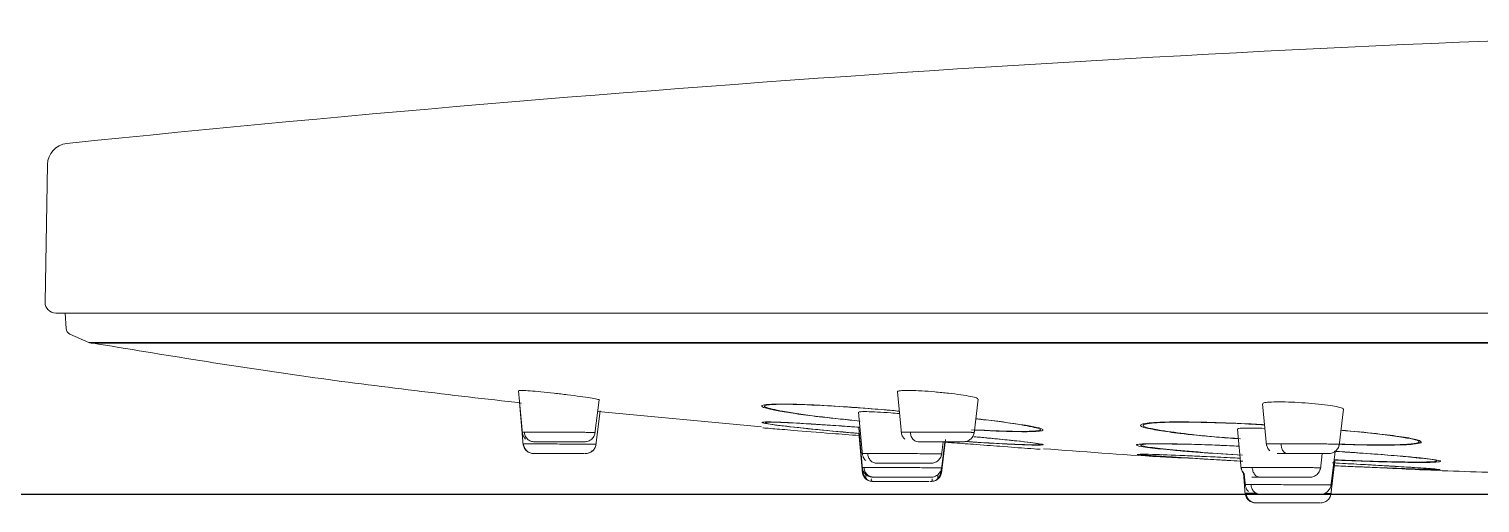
# Model space of a CAD drawing. Extents: x -6207 to -5787, y -4608 to -3937.
# Drawn here: x -5976.65 to -5963.12, y -4093.5 to -4089.08 of the extents above; entities that cross this region are included whole.
import ezdxf

# ---------------------------------------------------------------- set-up
doc = ezdxf.new("R2010")
doc.units = 0
doc.header["$LTSCALE"] = 7
doc.layers.get('0').update_dxf_attribs({"color": 2, "linetype": 'CONTINUOUS'})
doc.layers.add('D', color=2, linetype='CONTINUOUS')

msp = doc.modelspace()

# ---------------------------------------------------------------- linework, layer by layer
at = {"color": 7, "linetype": 'Continuous', "lineweight": 15}
for p, q in [((-5976.47582, -4090.34393), (-5976.49823, -4091.62784)), ((-5976.30946, -4091.7296), (-5976.30193, -4091.87308)), ((-5954.24, -4091.7296), (-5976.30946, -4091.7296)), ((-5976.26627, -4091.92481), (-5976.09053, -4092.00247)), ((-5972.08341, -4092.45298), (-5972.04805, -4092.85279)), ((-5972.07461, -4092.55767), (-5972.07455, -4092.55846)), ((-5972.07455, -4092.55846), (-5972.03918, -4092.9621)), ((-5971.3706, -4092.85279), (-5971.33236, -4092.53893)), ((-5968.54964, -4092.46247), (-5968.5138, -4092.85281)), ((-5967.83639, -4092.85281), (-5967.79822, -4092.53061)), ((-5965.14598, -4092.57496), (-5965.1093, -4092.96289)), ((-5971.36157, -4092.9621), (-5971.32205, -4092.63995)), ((-5971.34556, -4092.64732), (-5969.81847, -4092.79077)), ((-5971.32205, -4092.63995), (-5971.32205, -4092.6399)), ((-5968.91328, -4092.65344), (-5968.87727, -4093.05427)), ((-5964.43192, -4092.96289), (-5964.39273, -4092.62424)), ((-5968.91144, -4092.79964), (-5968.87755, -4093.18395)), ((-5968.91072, -4092.84566), (-5968.87774, -4093.22265)), ((-5965.37882, -4092.81016), (-5965.34429, -4093.18402)), ((-5968.14022, -4093.18395), (-5968.10917, -4092.92961)), ((-5968.14013, -4093.22265), (-5968.10149, -4092.90798)), ((-5968.14002, -4093.05427), (-5968.12501, -4092.92961)), ((-5965.33094, -4093.11011), (-5965.49665, -4093.10081)), ((-5964.60701, -4093.18402), (-5964.58999, -4093.03959)), ((-5964.50993, -4093.4249), (-5964.47134, -4093.1098)), ((-5964.50952, -4093.34555), (-5964.4704, -4093.02066)), ((-5965.34429, -4093.18402), (-5965.34428, -4093.18405)), ((-5965.32541, -4093.21738), (-5965.30718, -4093.4249)), ((-5965.31711, -4093.22865), (-5965.30661, -4093.34555)), ((-5963.60762, -4093.17718), (-5963.53674, -4093.18295)), ((-5963.55061, -4093.18185), (-5963.57493, -4093.1794)), ((-5965.20347, -4093.49959), (-5965.20329, -4093.49959))]:
    msp.add_line(p, q, dxfattribs=at)
at = {"color": 8, "linetype": 'Continuous', "lineweight": 15}
for p, q in [((-5932.38948, -4092.00247), (-5976.09053, -4092.00247)), ((-5932.41765, -4092.01098), (-5976.06236, -4092.01098)), ((-5972.038, -4092.94832), (-5972.03688, -4092.94834)), ((-5965.49665, -4093.10081), (-5965.73103, -4093.08765)), ((-5965.4864, -4093.10062), (-5965.71295, -4093.08775)), ((-5965.33217, -4093.05506), (-5965.48654, -4093.04543)), ((-5965.3321, -4093.05282), (-5965.47057, -4093.04421)), ((-5968.86826, -4093.20832), (-5968.87899, -4093.20832)), ((-5968.86414, -4093.16831), (-5968.87792, -4093.16841)), ((-5968.13879, -4093.21177), (-5968.15651, -4093.21177)), ((-5965.30125, -4093.4083), (-5965.30486, -4093.40835))]:
    msp.add_line(p, q, dxfattribs=at)
at = {"color": 7, "linetype": 'Continuous', "lineweight": 15}
for centre, radius, start, end in [((-5954.24, -4303.71282), 214.7003, 91.4475334, 95.896459), ((-5976.27585, -4090.34741), 0.2, 95.896459, 179), ((-5976.39824, -4091.6296), 0.1, 179, 270), ((-5976.24202, -4091.86994), 0.06, 183, 246.160902), ((-5976.04202, -4091.89271), 0.12, 246.160902, 260.243945), ((-5969.6137, -4092.15719), 0.48753, 266.225046, 268.960302), ((-5969.72625, -4092.16688), 0.5799, 264.455517, 267.16374), ((-5967.34928, -4092.30308), 0.47012, 264.622208, 267.306011), ((-5966.09718, -4092.38893), 0.43549, 267.919385, 270.85672), ((-5967.216, -4092.38526), 0.57679, 263.085282, 265.641446), ((-5963.6367, -4092.36316), 0.5763, 264.469912, 266.850809), ((-5965.48669, -4092.93794), 0.10749, 270.08243, 278.62666)]:
    msp.add_arc(centre, radius, start, end, dxfattribs=at)
for points, knots in [([(-5976.39824, -4091.7296), (-5976.38093, -4091.7296), (-5976.34571, -4091.7296), (-5976.05465, -4091.7296), (-5975.57204, -4091.7296), (-5974.87059, -4091.7296), (-5973.95101, -4091.7296), (-5972.81438, -4091.7296), (-5971.47062, -4091.7296), (-5969.93622, -4091.7296), (-5968.23426, -4091.7296), (-5966.3931, -4091.7296), (-5964.44487, -4091.7296), (-5962.4237, -4091.7296), (-5960.36385, -4091.7296), (-5958.29803, -4091.7296), (-5956.25607, -4091.7296), (-5954.24, -4091.7296), (-5952.22394, -4091.7296), (-5950.18197, -4091.7296), (-5948.11616, -4091.7296), (-5946.05631, -4091.7296), (-5944.03513, -4091.7296), (-5942.08691, -4091.7296), (-5940.24575, -4091.7296), (-5938.54379, -4091.7296), (-5937.00939, -4091.7296), (-5935.66563, -4091.7296), (-5934.529, -4091.7296), (-5933.60941, -4091.7296), (-5932.90797, -4091.7296), (-5932.42536, -4091.7296), (-5932.1343, -4091.7296), (-5932.09908, -4091.7296), (-5932.08176, -4091.7296)], [0, 0, 0, 0, 0.0286421, 0.05824834, 0.08873412, 0.11999375, 0.15190125, 0.18431259, 0.21706872, 0.24999999, 0.28293128, 0.31568741, 0.34809877, 0.38000622, 0.41126586, 0.4417517, 0.47135793, 0.50000003, 0.52864212, 0.55824835, 0.58873411, 0.61999375, 0.65190128, 0.68431256, 0.71706869, 0.74999998, 0.78293128, 0.81568741, 0.84809873, 0.88000626, 0.91126588, 0.94175166, 0.9713579, 1, 1, 1, 1]), ([(-5976.06182, -4092.00752), (-5975.39037, -4092.11847), (-5974.05942, -4092.3384), (-5972.71919, -4092.49192), (-5972.05509, -4092.568)], [0, 0, 0, 0, 0.504484927, 1, 1, 1, 1]), ([(-5971.3329, -4092.53886), (-5971.33271, -4092.53884), (-5971.32557, -4092.53793), (-5971.35025, -4092.53192), (-5971.40858, -4092.52097), (-5971.50555, -4092.50662), (-5971.62438, -4092.49112), (-5971.75338, -4092.476), (-5971.87716, -4092.46316), (-5971.98165, -4092.45404), (-5972.03778, -4092.45079), (-5972.07485, -4092.45005), (-5972.07969, -4092.4517), (-5972.08338, -4092.45296)], [0, 0, 0, 0, 0.00279953, 0.10914315, 0.21576155, 0.32291619, 0.43058779, 0.53854451, 0.64640239, 0.75381874, 0.8606417, 0.89385328, 1, 1, 1, 1]), ([(-5967.80024, -4092.5304), (-5967.80234, -4092.52726), (-5967.80681, -4092.52058), (-5967.86467, -4092.50658), (-5967.95589, -4092.49113), (-5968.0732, -4092.47599), (-5968.20179, -4092.46316), (-5968.32707, -4092.45405), (-5968.41011, -4092.45077), (-5968.47789, -4092.45009), (-5968.52686, -4092.45238), (-5968.55471, -4092.45712), (-5968.54782, -4092.46162), (-5968.54688, -4092.46223)], [0, 0, 0, 0, 0.09488936, 0.20175173, 0.30912899, 0.41678936, 0.52435177, 0.63147815, 0.73800688, 0.77112594, 0.87716, 0.98318229, 1, 1, 1, 1]), ([(-5964.99472, -4092.5572), (-5965.02581, -4092.55768), (-5965.088, -4092.55864), (-5965.13941, -4092.56512), (-5965.14159, -4092.57172), (-5965.14255, -4092.57465)], [0, 0, 0, 0, 0.357820975, 0.715626182, 1, 1, 1, 1]), ([(-5964.39682, -4092.62376), (-5964.39549, -4092.62289), (-5964.38909, -4092.61867), (-5964.42034, -4092.60834), (-5964.48895, -4092.59434), (-5964.59281, -4092.58056), (-5964.716, -4092.56881), (-5964.84501, -4092.56057), (-5964.93857, -4092.55741), (-5964.98394, -4092.55724), (-5964.99472, -4092.5572)], [0, 0, 0, 0, 0.03980832, 0.19161138, 0.34400762, 0.4967181, 0.64932487, 0.80142087, 0.95284705, 1, 1, 1, 1]), ([(-5968.53089, -4092.66663), (-5968.55879, -4092.66427), (-5968.63253, -4092.65805), (-5968.74188, -4092.65131), (-5968.81921, -4092.64831), (-5968.87598, -4092.64769), (-5968.91098, -4092.64877), (-5968.90856, -4092.65255), (-5968.90768, -4092.65392)], [0, 0, 0, 0, 0.13590615, 0.35920855, 0.58172312, 0.65105865, 0.87290495, 1, 1, 1, 1]), ([(-5972.04939, -4092.8375), (-5972.04729, -4092.84954), (-5972.04292, -4092.87451), (-5972.02603, -4092.89348), (-5972.01728, -4092.90331)], [0, 0, 0, 0, 0.48197112, 1, 1, 1, 1]), ([(-5972.03083, -4092.83831), (-5972.02867, -4092.85009), (-5972.0242, -4092.87449), (-5972.00195, -4092.90496), (-5971.97132, -4092.92576), (-5971.94793, -4092.92835), (-5971.93664, -4092.92961)], [0, 0, 0, 0, 0.24112992, 0.49992839, 0.75877073, 1, 1, 1, 1]), ([(-5971.36996, -4092.84175), (-5971.37195, -4092.85218), (-5971.37639, -4092.8754), (-5971.39944, -4092.90498), (-5971.43221, -4092.92596), (-5971.45724, -4092.9284), (-5971.4693, -4092.92958)], [0, 0, 0, 0, 0.21791881, 0.48477302, 0.75165932, 1, 1, 1, 1]), ([(-5969.80591, -4092.79938), (-5969.80147, -4092.79974), (-5969.79081, -4092.80062), (-5969.70234, -4092.80783), (-5969.51673, -4092.82282), (-5969.22485, -4092.84624), (-5968.99191, -4092.86456), (-5968.90512, -4092.87138)], [0, 0, 0, 0, 0.11197363, 0.26838307, 0.51243657, 0.81833557, 1, 1, 1, 1]), ([(-5969.53744, -4092.75282), (-5969.41725, -4092.7598), (-5969.23669, -4092.77029), (-5968.99564, -4092.78712), (-5968.90597, -4092.79394), (-5968.90062, -4092.79435)], [0, 0, 0, 0, 0.65181234, 0.97924553, 1, 1, 1, 1]), ([(-5969.52433, -4092.75322), (-5969.48238, -4092.75544), (-5969.34793, -4092.76256), (-5969.1271, -4092.77706), (-5968.94079, -4092.79136), (-5968.90062, -4092.79445)], [0, 0, 0, 0, 0.26234554, 0.840946527, 1, 1, 1, 1]), ([(-5968.51518, -4092.8375), (-5968.51308, -4092.84954), (-5968.50871, -4092.87451), (-5968.49182, -4092.89348), (-5968.48307, -4092.90331)], [0, 0, 0, 0, 0.48197111, 1, 1, 1, 1]), ([(-5968.43155, -4092.83831), (-5968.42983, -4092.85009), (-5968.42626, -4092.8745), (-5968.40851, -4092.90496), (-5968.38408, -4092.92576), (-5968.36543, -4092.92835), (-5968.35643, -4092.92961)], [0, 0, 0, 0, 0.24113056, 0.49994711, 0.75878018, 1, 1, 1, 1]), ([(-5967.86678, -4092.90331), (-5967.85803, -4092.89348), (-5967.84114, -4092.87451), (-5967.83677, -4092.84954), (-5967.83466, -4092.8375)], [0, 0, 0, 0, 0.51802889, 1, 1, 1, 1]), ([(-5965.12433, -4092.80382), (-5965.1632, -4092.80256), (-5965.2149, -4092.80088), (-5965.28941, -4092.80048), (-5965.34729, -4092.80206), (-5965.38199, -4092.80586), (-5965.37559, -4092.80959), (-5965.37416, -4092.81042)], [0, 0, 0, 0, 0.26737908, 0.35557659, 0.6375072, 0.91942904, 1, 1, 1, 1]), ([(-5972.04045, -4092.94751), (-5972.03835, -4092.95955), (-5972.03398, -4092.98452), (-5972.01708, -4093.00349), (-5972.00833, -4093.01331)], [0, 0, 0, 0, 0.48194825, 1, 1, 1, 1]), ([(-5972.04045, -4092.94751), (-5972.03835, -4092.95955), (-5972.03398, -4092.98452), (-5972.01708, -4093.00349), (-5972.00833, -4093.01331)], [0, 0, 0, 0, 0.48194825, 1, 1, 1, 1]), ([(-5971.36269, -4092.95178), (-5971.3617, -4092.95178), (-5971.35955, -4092.95179), (-5971.39888, -4092.95159), (-5971.45325, -4092.95129), (-5971.50998, -4092.95092), (-5971.58001, -4092.95047), (-5971.65956, -4092.95007), (-5971.74131, -4092.94962), (-5971.81753, -4092.94917), (-5971.8838, -4092.94885), (-5971.95339, -4092.94849), (-5972.01447, -4092.94831), (-5972.03057, -4092.94832), (-5972.038, -4092.94832)], [0, 0, 0, 0, 0.09879987, 0.2148456, 0.27963359, 0.34875924, 0.42221628, 0.49999912, 0.57724397, 0.6502978, 0.71916802, 0.78385873, 0.90019918, 1, 1, 1, 1]), ([(-5971.93908, -4093.03959), (-5971.95093, -4093.03834), (-5971.97549, -4093.03577), (-5972.00765, -4093.01496), (-5972.03101, -4092.9845), (-5972.03571, -4092.96008), (-5972.03797, -4092.9483)], [0, 0, 0, 0, 0.24115074, 0.49996353, 0.7587372, 1, 1, 1, 1]), ([(-5971.47058, -4092.92961), (-5971.46997, -4092.92961), (-5971.46451, -4092.92961), (-5971.48937, -4092.92961), (-5971.54503, -4092.92961), (-5971.62907, -4092.92961), (-5971.72456, -4092.92961), (-5971.81734, -4092.92961), (-5971.89577, -4092.92961), (-5971.92305, -4092.92961), (-5971.93664, -4092.92961)], [0, 0, 0, 0, 0.01775395, 0.15841593, 0.29880724, 0.43923273, 0.57963586, 0.71993811, 0.86046292, 1, 1, 1, 1]), ([(-5971.39199, -4093.01331), (-5971.38325, -4093.00349), (-5971.36636, -4092.98452), (-5971.36199, -4092.95955), (-5971.35988, -4092.94751)], [0, 0, 0, 0, 0.5180289, 1, 1, 1, 1]), ([(-5971.39199, -4093.01331), (-5971.38325, -4093.00349), (-5971.36636, -4092.98452), (-5971.36199, -4092.95955), (-5971.35988, -4092.94751)], [0, 0, 0, 0, 0.5180289, 1, 1, 1, 1]), ([(-5968.35643, -4092.92961), (-5968.33318, -4092.92961), (-5968.28649, -4092.92961), (-5968.19206, -4092.92961), (-5968.09702, -4092.92961), (-5968.01239, -4092.92961), (-5967.95622, -4092.92961), (-5967.93054, -4092.92961), (-5967.93599, -4092.92961), (-5967.93671, -4092.92961)], [0, 0, 0, 0, 0.1615817, 0.32451141, 0.48718064, 0.64994436, 0.81274696, 0.97550496, 1, 1, 1, 1]), ([(-5968.11285, -4092.93251), (-5968.0909, -4092.93418), (-5967.99559, -4092.94141), (-5967.81655, -4092.95489), (-5967.55337, -4092.97449), (-5967.3529, -4092.98928), (-5967.23876, -4092.99761), (-5967.22489, -4092.99863), (-5967.22105, -4092.99891)], [0, 0, 0, 0, 0.04734775, 0.20568558, 0.42227332, 0.72559763, 0.92406339, 1, 1, 1, 1]), ([(-5967.86678, -4092.90331), (-5967.87733, -4092.91117), (-5967.8977, -4092.92635), (-5967.92296, -4092.92853), (-5967.93513, -4092.92958)], [0, 0, 0, 0, 0.5179646, 1, 1, 1, 1]), ([(-5967.83884, -4092.88206), (-5967.78931, -4092.88662), (-5967.6663, -4092.89794), (-5967.53943, -4092.91042), (-5967.47827, -4092.91723), (-5967.46366, -4092.91885)], [0, 0, 0, 0, 0.33908015, 0.84213011, 1, 1, 1, 1]), ([(-5967.83879, -4092.8818), (-5967.79751, -4092.88556), (-5967.6463, -4092.8993), (-5967.50926, -4092.91284), (-5967.4411, -4092.9205), (-5967.43751, -4092.9209)], [0, 0, 0, 0, 0.26246294, 0.96115556, 1, 1, 1, 1]), ([(-5967.18872, -4092.99357), (-5966.82669, -4093.02107), (-5966.31786, -4093.05972), (-5965.80816, -4093.08377), (-5965.6611, -4093.0907)], [0, 0, 0, 0, 0.71149146, 1, 1, 1, 1]), ([(-5966.13721, -4092.94684), (-5966.03691, -4092.948), (-5965.87408, -4092.94988), (-5965.58766, -4092.95965), (-5965.42537, -4092.96704), (-5965.36408, -4092.96983)], [0, 0, 0, 0, 0.49960979, 0.81102181, 1, 1, 1, 1]), ([(-5965.9716, -4092.95011), (-5965.99005, -4092.94958), (-5966.02339, -4092.94862), (-5966.04034, -4092.94896), (-5966.04791, -4092.94911)], [0, 0, 0, 0, 0.55317592, 1, 1, 1, 1]), ([(-5966.0451, -4092.94966), (-5966.00826, -4092.94971), (-5965.89768, -4092.94987), (-5965.65426, -4092.95727), (-5965.44092, -4092.96683), (-5965.36403, -4092.97028)], [0, 0, 0, 0, 0.2421634, 0.72688935, 1, 1, 1, 1]), ([(-5965.11073, -4092.94751), (-5965.10863, -4092.95955), (-5965.10426, -4092.98452), (-5965.08736, -4093.00349), (-5965.07861, -4093.01331)], [0, 0, 0, 0, 0.48194826, 1, 1, 1, 1]), ([(-5964.91456, -4093.03959), (-5964.92171, -4093.03834), (-5964.93652, -4093.03577), (-5964.95592, -4093.01496), (-5964.97, -4092.9845), (-5964.97284, -4092.96009), (-5964.97421, -4092.94832)], [0, 0, 0, 0, 0.24119821, 0.50005532, 0.75885994, 1, 1, 1, 1]), ([(-5964.46233, -4093.01331), (-5964.45358, -4093.00349), (-5964.43668, -4092.98452), (-5964.43231, -4092.95955), (-5964.43021, -4092.94751)], [0, 0, 0, 0, 0.51805174, 1, 1, 1, 1]), ([(-5971.93998, -4093.03959), (-5971.95215, -4093.03854), (-5971.97741, -4093.03635), (-5971.99778, -4093.02118), (-5972.00833, -4093.01331)], [0, 0, 0, 0, 0.482035406, 1, 1, 1, 1]), ([(-5971.93998, -4093.03959), (-5971.95215, -4093.03854), (-5971.97741, -4093.03635), (-5971.99778, -4093.02118), (-5972.00833, -4093.01331)], [0, 0, 0, 0, 0.48203541, 1, 1, 1, 1]), ([(-5971.46895, -4093.03959), (-5971.4808, -4093.03959), (-5971.50462, -4093.03959), (-5971.57982, -4093.03959), (-5971.6709, -4093.03959), (-5971.76732, -4093.03959), (-5971.85269, -4093.03959), (-5971.91718, -4093.03959), (-5971.9318, -4093.03959), (-5971.93908, -4093.03959)], [0, 0, 0, 0, 0.141798642, 0.284956277, 0.428152363, 0.571329192, 0.714405638, 0.857706388, 1, 1, 1, 1]), ([(-5971.39199, -4093.01331), (-5971.40254, -4093.02118), (-5971.42291, -4093.03635), (-5971.44817, -4093.03854), (-5971.46035, -4093.03959)], [0, 0, 0, 0, 0.51796459, 1, 1, 1, 1]), ([(-5968.87269, -4093.0604), (-5968.8718, -4093.06442), (-5968.86813, -4093.08113), (-5968.85592, -4093.09374), (-5968.84665, -4093.10332)], [0, 0, 0, 0, 0.24068337, 1, 1, 1, 1]), ([(-5968.82908, -4093.0383), (-5968.8271, -4093.05008), (-5968.82301, -4093.0745), (-5968.80263, -4093.10497), (-5968.77458, -4093.12574), (-5968.75316, -4093.12834), (-5968.74283, -4093.12959)], [0, 0, 0, 0, 0.241277606, 0.500072865, 0.75878626, 1, 1, 1, 1]), ([(-5968.74283, -4093.12959), (-5968.72174, -4093.12959), (-5968.67937, -4093.12959), (-5968.58034, -4093.12959), (-5968.4727, -4093.12959), (-5968.36944, -4093.12959), (-5968.28918, -4093.12959), (-5968.24207, -4093.12959), (-5968.2423, -4093.12959), (-5968.24239, -4093.12959)], [0, 0, 0, 0, 0.14876814, 0.2988613, 0.44870657, 0.59864056, 0.74861246, 0.89853219, 1, 1, 1, 1]), ([(-5968.17021, -4093.10332), (-5968.18076, -4093.11118), (-5968.20113, -4093.12636), (-5968.22639, -4093.12854), (-5968.23856, -4093.12959)], [0, 0, 0, 0, 0.5179646, 1, 1, 1, 1]), ([(-5968.17021, -4093.10332), (-5968.16146, -4093.09349), (-5968.14457, -4093.07452), (-5968.1402, -4093.04955), (-5968.13809, -4093.03751)], [0, 0, 0, 0, 0.51802889, 1, 1, 1, 1]), ([(-5966.28611, -4093.04381), (-5966.28586, -4093.04378), (-5966.27783, -4093.04297), (-5966.15426, -4093.04685), (-5965.92517, -4093.05562), (-5965.62688, -4093.06898), (-5965.4355, -4093.07824), (-5965.35369, -4093.08219)], [0, 0, 0, 0, 0.007285139, 0.240539238, 0.584974202, 0.822592739, 1, 1, 1, 1]), ([(-5965.847, -4093.0593), (-5965.80376, -4093.0611), (-5965.66949, -4093.06668), (-5965.48131, -4093.07571), (-5965.35373, -4093.08184)], [0, 0, 0, 0, 0.322057403, 1, 1, 1, 1]), ([(-5965.71671, -4093.08849), (-5965.70533, -4093.08916), (-5965.66098, -4093.09179), (-5965.56935, -4093.09699), (-5965.45251, -4093.10355), (-5965.36784, -4093.10812), (-5965.33094, -4093.11011)], [0, 0, 0, 0, 0.09783591, 0.38140074, 0.73035836, 1, 1, 1, 1]), ([(-5965.00849, -4093.03959), (-5965.00852, -4093.03959), (-5965.01029, -4093.03959), (-5964.98099, -4093.03959), (-5964.93665, -4093.03959), (-5964.91456, -4093.03959)], [0, 0, 0, 0, 0.007089184, 0.505280893, 1, 1, 1, 1]), ([(-5964.91456, -4093.03959), (-5964.88735, -4093.03959), (-5964.83269, -4093.03959), (-5964.73543, -4093.03959), (-5964.64451, -4093.03959), (-5964.5738, -4093.03959), (-5964.53326, -4093.03959), (-5964.53388, -4093.03959), (-5964.53413, -4093.03959)], [0, 0, 0, 0, 0.17602044, 0.35352471, 0.53073301, 0.70805161, 0.88540876, 1, 1, 1, 1]), ([(-5964.46233, -4093.01331), (-5964.47288, -4093.02118), (-5964.49325, -4093.03635), (-5964.51851, -4093.03854), (-5964.53068, -4093.03959)], [0, 0, 0, 0, 0.5179646, 1, 1, 1, 1]), ([(-5964.49268, -4093.12582), (-5964.49046, -4093.12593), (-5964.36461, -4093.13224), (-5964.17295, -4093.14316), (-5963.91504, -4093.15758), (-5963.70412, -4093.17031), (-5963.55426, -4093.18004), (-5963.5371, -4093.18257), (-5963.53259, -4093.18323)], [0, 0, 0, 0, 0.0044293, 0.25102473, 0.42289538, 0.635774, 0.90437133, 1, 1, 1, 1]), ([(-5964.48309, -4093.12609), (-5964.41028, -4093.12998), (-5964.23419, -4093.1394), (-5963.99547, -4093.1528), (-5963.81623, -4093.16321), (-5963.75237, -4093.16744), (-5963.73892, -4093.16833)], [0, 0, 0, 0, 0.23727524, 0.57383742, 0.91026471, 1, 1, 1, 1]), ([(-5964.48004, -4093.01787), (-5964.41329, -4093.02207), (-5964.19062, -4093.0361), (-5963.92904, -4093.05638), (-5963.73864, -4093.07279), (-5963.68552, -4093.07881), (-5963.67457, -4093.08005)], [0, 0, 0, 0, 0.19603123, 0.65394595, 0.92865365, 1, 1, 1, 1]), ([(-5964.45936, -4093.01935), (-5964.38568, -4093.02412), (-5964.20948, -4093.03555), (-5963.97297, -4093.05358), (-5963.79399, -4093.06845), (-5963.7296, -4093.07572), (-5963.71302, -4093.07759)], [0, 0, 0, 0, 0.2345485, 0.56088276, 0.88697449, 1, 1, 1, 1]), ([(-5963.69111, -4093.07936), (-5963.693, -4093.07915), (-5963.69537, -4093.0789), (-5963.69468, -4093.079), (-5963.69454, -4093.07902)], [0, 0, 0, 0, 0.7936017, 1, 1, 1, 1]), ([(-5963.67204, -4093.08141), (-5963.67202, -4093.08141), (-5963.67196, -4093.08142), (-5963.67466, -4093.08108), (-5963.68126, -4093.08041), (-5963.68919, -4093.07957), (-5963.69283, -4093.07919)], [0, 0, 0, 0, 0.066697296, 0.221955815, 0.642660678, 1, 1, 1, 1]), ([(-5968.87899, -4093.1675), (-5968.87679, -4093.17934), (-5968.87223, -4093.2039), (-5968.84875, -4093.23466), (-5968.81623, -4093.25571), (-5968.79134, -4093.25834), (-5968.77933, -4093.2596)], [0, 0, 0, 0, 0.240833222, 0.499550632, 0.758603994, 1, 1, 1, 1]), ([(-5968.77937, -4093.29961), (-5968.79131, -4093.29835), (-5968.81604, -4093.29576), (-5968.84843, -4093.27496), (-5968.87195, -4093.24449), (-5968.87668, -4093.22009), (-5968.87896, -4093.20832)], [0, 0, 0, 0, 0.24124098, 0.50007546, 0.75886376, 1, 1, 1, 1]), ([(-5968.87264, -4093.20751), (-5968.8704, -4093.2194), (-5968.86697, -4093.23765), (-5968.85407, -4093.25932), (-5968.84514, -4093.26862), (-5968.84064, -4093.27331)], [0, 0, 0, 0, 0.48079924, 0.73808441, 1, 1, 1, 1]), ([(-5968.86411, -4093.16831), (-5968.86192, -4093.18008), (-5968.85737, -4093.20449), (-5968.8348, -4093.23495), (-5968.8037, -4093.25575), (-5968.77996, -4093.25835), (-5968.7685, -4093.2596)], [0, 0, 0, 0, 0.24114512, 0.49993775, 0.75877533, 1, 1, 1, 1]), ([(-5968.844, -4093.24346), (-5968.84527, -4093.25433), (-5968.84773, -4093.27542), (-5968.82516, -4093.28746), (-5968.81422, -4093.29329)], [0, 0, 0, 0, 0.51539805, 1, 1, 1, 1]), ([(-5968.24197, -4093.2596), (-5968.24085, -4093.2596), (-5968.23538, -4093.2596), (-5968.26699, -4093.2596), (-5968.33428, -4093.2596), (-5968.43114, -4093.2596), (-5968.5392, -4093.2596), (-5968.64214, -4093.2596), (-5968.72716, -4093.2596), (-5968.75476, -4093.2596), (-5968.7685, -4093.2596)], [0, 0, 0, 0, 0.03550811, 0.173637944, 0.311501798, 0.449398187, 0.587277074, 0.725063914, 0.863059724, 1, 1, 1, 1]), ([(-5968.17042, -4093.2333), (-5968.18097, -4093.24117), (-5968.20133, -4093.25637), (-5968.22659, -4093.25855), (-5968.23877, -4093.2596)], [0, 0, 0, 0, 0.51804491, 1, 1, 1, 1]), ([(-5968.13883, -4093.21177), (-5968.14145, -4093.22327), (-5968.14687, -4093.24703), (-5968.17056, -4093.27621), (-5968.20237, -4093.29597), (-5968.22644, -4093.29842), (-5968.23804, -4093.29961)], [0, 0, 0, 0, 0.242913159, 0.50170921, 0.759628308, 1, 1, 1, 1]), ([(-5968.20313, -4093.29329), (-5968.1924, -4093.28732), (-5968.17026, -4093.27499), (-5968.17369, -4093.25338), (-5968.17545, -4093.24224)], [0, 0, 0, 0, 0.484670573, 1, 1, 1, 1]), ([(-5968.17709, -4093.27331), (-5968.17263, -4093.26862), (-5968.16378, -4093.25932), (-5968.15106, -4093.23765), (-5968.14774, -4093.2194), (-5968.14559, -4093.20751)], [0, 0, 0, 0, 0.26194288, 0.51921679, 1, 1, 1, 1]), ([(-5968.17042, -4093.2333), (-5968.16167, -4093.22348), (-5968.14478, -4093.20451), (-5968.14041, -4093.17954), (-5968.1383, -4093.1675)], [0, 0, 0, 0, 0.518028884, 1, 1, 1, 1]), ([(-5965.34579, -4093.1675), (-5965.34369, -4093.17954), (-5965.33932, -4093.20451), (-5965.32243, -4093.22348), (-5965.31367, -4093.2333)], [0, 0, 0, 0, 0.48194826, 1, 1, 1, 1]), ([(-5965.34579, -4093.1675), (-5965.34404, -4093.1797), (-5965.34136, -4093.1983), (-5965.32949, -4093.2125), (-5965.32541, -4093.21738)], [0, 0, 0, 0, 0.65611124, 1, 1, 1, 1]), ([(-5965.24574, -4093.2596), (-5965.24585, -4093.2596), (-5965.25367, -4093.2596), (-5965.23267, -4093.2596), (-5965.19149, -4093.2596), (-5965.17098, -4093.2596)], [0, 0, 0, 0, 0.00727807, 0.50554898, 1, 1, 1, 1]), ([(-5965.24292, -4093.16831), (-5965.24127, -4093.18008), (-5965.23785, -4093.20449), (-5965.22086, -4093.23495), (-5965.19746, -4093.25575), (-5965.1796, -4093.25835), (-5965.17098, -4093.2596)], [0, 0, 0, 0, 0.24113339, 0.49994826, 0.75877787, 1, 1, 1, 1]), ([(-5965.17098, -4093.2596), (-5965.14373, -4093.2596), (-5965.089, -4093.2596), (-5964.98159, -4093.2596), (-5964.87546, -4093.2596), (-5964.78271, -4093.2596), (-5964.72442, -4093.2596), (-5964.69868, -4093.2596), (-5964.70521, -4093.2596), (-5964.70538, -4093.2596)], [0, 0, 0, 0, 0.16482833, 0.33112457, 0.4971442, 0.66326339, 0.82941734, 0.99551775, 1, 1, 1, 1]), ([(-5964.63727, -4093.2333), (-5964.64782, -4093.24117), (-5964.66818, -4093.25637), (-5964.69345, -4093.25855), (-5964.70562, -4093.2596)], [0, 0, 0, 0, 0.5180449, 1, 1, 1, 1]), ([(-5964.63727, -4093.2333), (-5964.62852, -4093.22348), (-5964.61163, -4093.20451), (-5964.60726, -4093.17954), (-5964.60515, -4093.1675)], [0, 0, 0, 0, 0.518028889, 1, 1, 1, 1]), ([(-5964.22234, -4093.16409), (-5964.24949, -4093.16294), (-5964.32918, -4093.15956), (-5964.42383, -4093.15511), (-5964.48623, -4093.15217)], [0, 0, 0, 0, 0.34066717, 1, 1, 1, 1]), ([(-5964.01404, -4093.17291), (-5963.90304, -4093.17869), (-5963.51175, -4093.19908), (-5963.12008, -4093.21067), (-5962.83952, -4093.21897)], [0, 0, 0, 0, 0.283683825, 1, 1, 1, 1]), ([(-5968.77392, -4093.29958), (-5968.78144, -4093.29847), (-5968.79727, -4093.29614), (-5968.79452, -4093.28117), (-5968.79308, -4093.27331)], [0, 0, 0, 0, 0.474811743, 1, 1, 1, 1]), ([(-5968.77937, -4093.29961), (-5968.77533, -4093.29961), (-5968.7672, -4093.29961), (-5968.70498, -4093.29961), (-5968.61535, -4093.29961), (-5968.50899, -4093.29961), (-5968.40194, -4093.29961), (-5968.31416, -4093.29961), (-5968.262, -4093.29961), (-5968.25487, -4093.29961), (-5968.25346, -4093.29961)], [0, 0, 0, 0, 0.137051701, 0.275323606, 0.413359306, 0.551482818, 0.689634942, 0.827743364, 0.966102177, 1, 1, 1, 1]), ([(-5968.2279, -4093.27331), (-5968.22581, -4093.28117), (-5968.22184, -4093.29614), (-5968.23693, -4093.29847), (-5968.2441, -4093.29958)], [0, 0, 0, 0, 0.52526914, 1, 1, 1, 1]), ([(-5965.30162, -4093.35235), (-5965.30087, -4093.35569), (-5965.29726, -4093.37169), (-5965.28545, -4093.38376), (-5965.27611, -4093.39331)], [0, 0, 0, 0, 0.20920023, 1, 1, 1, 1]), ([(-5965.2545, -4093.32831), (-5965.25253, -4093.34008), (-5965.24843, -4093.36449), (-5965.22806, -4093.39496), (-5965.20001, -4093.41575), (-5965.17859, -4093.41835), (-5965.16826, -4093.4196)], [0, 0, 0, 0, 0.24114588, 0.49994485, 0.75879644, 1, 1, 1, 1]), ([(-5964.53955, -4093.39331), (-5964.5501, -4093.40116), (-5964.57047, -4093.41634), (-5964.59572, -4093.41854), (-5964.6079, -4093.4196)], [0, 0, 0, 0, 0.517936076, 1, 1, 1, 1]), ([(-5964.53955, -4093.39331), (-5964.5308, -4093.38348), (-5964.51391, -4093.36451), (-5964.50954, -4093.33954), (-5964.50743, -4093.3275)], [0, 0, 0, 0, 0.51802889, 1, 1, 1, 1]), ([(-5965.30871, -4093.40749), (-5965.30651, -4093.41933), (-5965.30195, -4093.44389), (-5965.27846, -4093.47466), (-5965.24595, -4093.4957), (-5965.22106, -4093.49833), (-5965.20905, -4093.49959)], [0, 0, 0, 0, 0.24083322, 0.49955063, 0.75860399, 1, 1, 1, 1]), ([(-5965.30122, -4093.4083), (-5965.29898, -4093.42008), (-5965.29434, -4093.4445), (-5965.27125, -4093.47497), (-5965.23945, -4093.49574), (-5965.21518, -4093.49834), (-5965.20347, -4093.49959)], [0, 0, 0, 0, 0.24127963, 0.50006246, 0.75879296, 1, 1, 1, 1]), ([(-5964.61331, -4093.49959), (-5964.61226, -4093.49959), (-5964.60912, -4093.49959), (-5964.65361, -4093.49959), (-5964.73744, -4093.49959), (-5964.84943, -4093.49959), (-5964.97003, -4093.49959), (-5965.0806, -4093.49959), (-5965.16767, -4093.49959), (-5965.19157, -4093.49959), (-5965.20347, -4093.49959)], [0, 0, 0, 0, 0.06713586, 0.20074279, 0.33409001, 0.46747745, 0.60084589, 0.73412001, 0.86761021, 1, 1, 1, 1]), ([(-5965.16826, -4093.4196), (-5965.14483, -4093.4196), (-5965.09776, -4093.4196), (-5964.98775, -4093.4196), (-5964.86809, -4093.4196), (-5964.75352, -4093.4196), (-5964.66366, -4093.4196), (-5964.60756, -4093.4196), (-5964.60906, -4093.4196), (-5964.60981, -4093.4196)], [0, 0, 0, 0, 0.14181206, 0.28494476, 0.42784163, 0.57081439, 0.71382197, 0.85677971, 1, 1, 1, 1]), ([(-5964.60755, -4093.49959), (-5964.59554, -4093.49833), (-5964.57065, -4093.4957), (-5964.53813, -4093.47466), (-5964.51465, -4093.44389), (-5964.51009, -4093.41933), (-5964.50789, -4093.40749)], [0, 0, 0, 0, 0.24139601, 0.50044937, 0.75916678, 1, 1, 1, 1])]:
    msp.add_open_spline(points, degree=3, knots=knots, dxfattribs=at)
at = {"color": 8, "linetype": 'Continuous', "lineweight": 15}
for points, knots in [([(-5969.6458, -4092.64367), (-5969.68833, -4092.63547), (-5969.77944, -4092.61789), (-5969.82271, -4092.5993), (-5969.80819, -4092.58535), (-5969.72531, -4092.57592), (-5969.53703, -4092.5768), (-5969.268, -4092.58853), (-5968.94872, -4092.60772), (-5968.68499, -4092.6297), (-5968.53312, -4092.64236)], [0, 0, 0, 0, 0.10806474, 0.2315173, 0.31649229, 0.43402488, 0.59941601, 0.70898748, 0.83241919, 1, 1, 1, 1]), ([(-5969.62255, -4092.64465), (-5969.68881, -4092.63093), (-5969.82138, -4092.60347), (-5969.77374, -4092.58084), (-5969.55026, -4092.57686), (-5969.16108, -4092.59497), (-5968.7919, -4092.61987), (-5968.57925, -4092.6395), (-5968.53299, -4092.64376)], [0, 0, 0, 0, 0.18941573, 0.37895746, 0.56825509, 0.75776573, 0.94730312, 1, 1, 1, 1]), ([(-5968.90586, -4092.73615), (-5969.02516, -4092.72395), (-5969.23881, -4092.70208), (-5969.48391, -4092.67008), (-5969.59257, -4092.65235), (-5969.6458, -4092.64367)], [0, 0, 0, 0, 0.39209545, 0.70220073, 1, 1, 1, 1]), ([(-5968.89682, -4092.7356), (-5969.03746, -4092.72106), (-5969.3376, -4092.69002), (-5969.52367, -4092.66039), (-5969.62255, -4092.64465)], [0, 0, 0, 0, 0.4685599, 1, 1, 1, 1]), ([(-5967.82007, -4092.71503), (-5967.7874, -4092.71855), (-5967.60183, -4092.73853), (-5967.48753, -4092.7564), (-5967.39335, -4092.77113)], [0, 0, 0, 0, 0.17604241, 1, 1, 1, 1]), ([(-5967.81989, -4092.71357), (-5967.79939, -4092.71579), (-5967.6905, -4092.72754), (-5967.5337, -4092.74807), (-5967.42499, -4092.76455), (-5967.37138, -4092.77268)], [0, 0, 0, 0, 0.10520468, 0.55873311, 1, 1, 1, 1]), ([(-5972.03086, -4092.83831), (-5972.04194, -4092.8383), (-5972.0537, -4092.83828), (-5972.04875, -4092.83843), (-5972.04847, -4092.83843)], [0, 0, 0, 0, 0.94331528, 1, 1, 1, 1]), ([(-5971.37042, -4092.84175), (-5971.37371, -4092.8417), (-5971.37896, -4092.84162), (-5971.41801, -4092.84128), (-5971.46294, -4092.84091), (-5971.52387, -4092.8405), (-5971.59747, -4092.84006), (-5971.67744, -4092.8396), (-5971.75585, -4092.8392), (-5971.82757, -4092.83883), (-5971.90729, -4092.83849), (-5971.98453, -4092.83831), (-5972.01622, -4092.83831), (-5972.03086, -4092.83831)], [0, 0, 0, 0, 0.12256472, 0.19496666, 0.27222043, 0.35430918, 0.44123522, 0.52755738, 0.60919702, 0.68616776, 0.75845427, 0.88846823, 1, 1, 1, 1]), ([(-5968.90683, -4092.85195), (-5968.93466, -4092.84962), (-5969.05452, -4092.83956), (-5969.27093, -4092.81912), (-5969.5644, -4092.78925), (-5969.75821, -4092.76453), (-5969.836, -4092.74834), (-5969.80117, -4092.74557), (-5969.78228, -4092.74407)], [0, 0, 0, 0, 0.04384371, 0.18881594, 0.38198079, 0.64062346, 0.80504811, 1, 1, 1, 1]), ([(-5968.90692, -4092.85097), (-5969.04168, -4092.83894), (-5969.32805, -4092.81336), (-5969.63781, -4092.77913), (-5969.81554, -4092.75296), (-5969.77515, -4092.74837), (-5969.75494, -4092.74607)], [0, 0, 0, 0, 0.22861077, 0.48578533, 0.7428293, 1, 1, 1, 1]), ([(-5969.78228, -4092.74407), (-5969.73884, -4092.74414), (-5969.68282, -4092.74424), (-5969.55341, -4092.75158), (-5969.52433, -4092.75322)], [0, 0, 0, 0, 0.77527927, 1, 1, 1, 1]), ([(-5969.75494, -4092.74607), (-5969.73086, -4092.74604), (-5969.6827, -4092.74599), (-5969.58585, -4092.75054), (-5969.53744, -4092.75282)], [0, 0, 0, 0, 0.50010282, 1, 1, 1, 1]), ([(-5968.43157, -4092.83831), (-5968.45325, -4092.83834), (-5968.49625, -4092.83839), (-5968.52104, -4092.83861), (-5968.51361, -4092.83878), (-5968.51288, -4092.83879)], [0, 0, 0, 0, 0.47852402, 0.94920584, 1, 1, 1, 1]), ([(-5967.86291, -4092.84175), (-5967.86283, -4092.84175), (-5967.84106, -4092.84175), (-5967.83317, -4092.84162), (-5967.83702, -4092.84128), (-5967.85725, -4092.84091), (-5967.89465, -4092.84051), (-5967.94949, -4092.84006), (-5968.01725, -4092.8396), (-5968.09074, -4092.8392), (-5968.16406, -4092.83883), (-5968.25279, -4092.83849), (-5968.35, -4092.83831), (-5968.40581, -4092.83831), (-5968.43157, -4092.83831)], [0, 0, 0, 0, 0.00049551, 0.12912801, 0.20098259, 0.27767365, 0.35919292, 0.44552585, 0.53125094, 0.61230837, 0.68870887, 0.76045516, 0.88943615, 1, 1, 1, 1]), ([(-5967.37138, -4092.77268), (-5967.3283, -4092.7803), (-5967.23477, -4092.79685), (-5967.17149, -4092.81945), (-5967.22565, -4092.83455), (-5967.41213, -4092.83575), (-5967.62446, -4092.82989), (-5967.78011, -4092.82183), (-5967.8591, -4092.81774)], [0, 0, 0, 0, 0.1388688, 0.30144435, 0.54129207, 0.736541, 0.86630844, 1, 1, 1, 1]), ([(-5967.39335, -4092.77113), (-5967.32463, -4092.78416), (-5967.18719, -4092.81021), (-5967.23013, -4092.8308), (-5967.44329, -4092.83511), (-5967.70618, -4092.82304), (-5967.83217, -4092.81726)], [0, 0, 0, 0, 0.255123802, 0.510299763, 0.765316089, 1, 1, 1, 1]), ([(-5966.11299, -4092.82413), (-5966.16687, -4092.81399), (-5966.29296, -4092.79026), (-5966.29654, -4092.76189), (-5966.14497, -4092.74644), (-5965.90035, -4092.74246), (-5965.59094, -4092.74858), (-5965.30992, -4092.75945), (-5965.15275, -4092.76879), (-5965.1275, -4092.77029)], [0, 0, 0, 0, 0.15048985, 0.35218362, 0.53148759, 0.65749974, 0.81673025, 0.97055771, 1, 1, 1, 1]), ([(-5966.09067, -4092.82437), (-5966.1347, -4092.81643), (-5966.22278, -4092.80054), (-5966.26873, -4092.77988), (-5966.24906, -4092.76306), (-5966.1573, -4092.75131), (-5966.00022, -4092.74546), (-5965.78673, -4092.74571), (-5965.52724, -4092.75256), (-5965.30107, -4092.76144), (-5965.16388, -4092.76943), (-5965.12739, -4092.77156)], [0, 0, 0, 0, 0.119582, 0.23919643, 0.35880792, 0.47835345, 0.59790427, 0.71743453, 0.83702585, 0.95664954, 1, 1, 1, 1]), ([(-5965.37036, -4092.90181), (-5965.44026, -4092.89642), (-5965.64263, -4092.88084), (-5965.90958, -4092.85362), (-5966.05065, -4092.83317), (-5966.11299, -4092.82413)], [0, 0, 0, 0, 0.22749821, 0.65860979, 1, 1, 1, 1]), ([(-5965.35225, -4092.90095), (-5965.40274, -4092.89737), (-5965.58468, -4092.88449), (-5965.85742, -4092.85746), (-5966.01294, -4092.83539), (-5966.09067, -4092.82437)], [0, 0, 0, 0, 0.161175, 0.58074335, 1, 1, 1, 1]), ([(-5964.41562, -4092.82201), (-5964.39587, -4092.82364), (-5964.28193, -4092.83309), (-5964.10369, -4092.85183), (-5963.90131, -4092.87657), (-5963.76044, -4092.89992), (-5963.68077, -4092.92086), (-5963.68841, -4092.93147), (-5963.69224, -4092.93678)], [0, 0, 0, 0, 0.04026596, 0.23229112, 0.42426371, 0.61614556, 0.80803667, 1, 1, 1, 1]), ([(-5964.41552, -4092.82117), (-5964.29963, -4092.83173), (-5964.07355, -4092.85233), (-5963.83784, -4092.88335), (-5963.66797, -4092.91419), (-5963.66822, -4092.92979), (-5963.66836, -4092.93859)], [0, 0, 0, 0, 0.24268889, 0.473426, 0.70273343, 1, 1, 1, 1]), ([(-5967.25984, -4092.96038), (-5967.31149, -4092.95908), (-5967.40223, -4092.95678), (-5967.63289, -4092.94519), (-5967.81875, -4092.93343), (-5967.92029, -4092.92701)], [0, 0, 0, 0, 0.37485272, 0.6584542, 1, 1, 1, 1]), ([(-5967.28544, -4092.95786), (-5967.35626, -4092.95575), (-5967.49792, -4092.95152), (-5967.75496, -4092.9375), (-5967.91356, -4092.92657), (-5967.91657, -4092.92636)], [0, 0, 0, 0, 0.49511404, 0.99043222, 1, 1, 1, 1]), ([(-5967.46366, -4092.91885), (-5967.42896, -4092.92257), (-5967.34367, -4092.93172), (-5967.26098, -4092.94281), (-5967.21422, -4092.95195), (-5967.21664, -4092.95747), (-5967.26251, -4092.95773), (-5967.28544, -4092.95786)], [0, 0, 0, 0, 0.14635392, 0.35966309, 0.57307784, 0.78652571, 1, 1, 1, 1]), ([(-5967.43751, -4092.9209), (-5967.39342, -4092.92575), (-5967.30148, -4092.93587), (-5967.21337, -4092.94837), (-5967.16917, -4092.95899), (-5967.22781, -4092.95989), (-5967.25984, -4092.96038)], [0, 0, 0, 0, 0.19341517, 0.40332462, 0.67403895, 1, 1, 1, 1]), ([(-5965.48654, -4093.04543), (-5965.59674, -4093.03773), (-5965.77752, -4093.02509), (-5966.01977, -4093.00453), (-5966.18389, -4092.98763), (-5966.30272, -4092.97041), (-5966.33624, -4092.95821), (-5966.28939, -4092.94891), (-5966.19189, -4092.94759), (-5966.13721, -4092.94684)], [0, 0, 0, 0, 0.15832314, 0.25972211, 0.42981398, 0.53492446, 0.70804667, 0.83624693, 1, 1, 1, 1]), ([(-5965.47057, -4093.04421), (-5965.59706, -4093.0353), (-5965.84991, -4093.01747), (-5966.11884, -4092.9916), (-5966.27916, -4092.97), (-5966.29275, -4092.9552), (-5966.21405, -4092.94781), (-5966.0873, -4092.94919), (-5966.0451, -4092.94966)], [0, 0, 0, 0, 0.18195672, 0.36372863, 0.54544387, 0.72729785, 0.90920636, 1, 1, 1, 1]), ([(-5964.97423, -4092.94832), (-5965.00086, -4092.94832), (-5965.05855, -4092.94831), (-5965.09817, -4092.9485), (-5965.11194, -4092.94876), (-5965.1097, -4092.94889), (-5965.10929, -4092.94892)], [0, 0, 0, 0, 0.337768015, 0.731508848, 0.950434311, 1, 1, 1, 1]), ([(-5964.43197, -4092.95118), (-5964.43232, -4092.9511), (-5964.43317, -4092.9509), (-5964.4551, -4092.95047), (-5964.49788, -4092.95005), (-5964.5613, -4092.94954), (-5964.65092, -4092.94908), (-5964.75745, -4092.94873), (-5964.87641, -4092.9484), (-5964.94129, -4092.94835), (-5964.97423, -4092.94832)], [0, 0, 0, 0, 0.07584354, 0.18022398, 0.29077274, 0.42102865, 0.5327168, 0.69956244, 0.84751443, 1, 1, 1, 1]), ([(-5963.66836, -4092.93859), (-5963.68824, -4092.9436), (-5963.72538, -4092.95295), (-5963.90218, -4092.96091), (-5964.1392, -4092.96161), (-5964.35929, -4092.95453), (-5964.43146, -4092.95221)], [0, 0, 0, 0, 0.25155343, 0.46984018, 0.82617481, 1, 1, 1, 1]), ([(-5963.69224, -4092.93678), (-5963.71791, -4092.94261), (-5963.7692, -4092.95427), (-5964.0038, -4092.9592), (-5964.23587, -4092.95771), (-5964.39728, -4092.95168), (-5964.43098, -4092.95042)], [0, 0, 0, 0, 0.30681451, 0.61298961, 0.91918723, 1, 1, 1, 1]), ([(-5971.39453, -4093.01319), (-5971.3949, -4093.01368), (-5971.40274, -4093.02402), (-5971.42649, -4093.03545), (-5971.44994, -4093.03824), (-5971.46125, -4093.03959)], [0, 0, 0, 0, 0.02500322, 0.5296717, 1, 1, 1, 1]), ([(-5968.8291, -4093.0383), (-5968.84741, -4093.03832), (-5968.87667, -4093.03835), (-5968.87421, -4093.03854), (-5968.87329, -4093.03861)], [0, 0, 0, 0, 0.62592007, 1, 1, 1, 1]), ([(-5968.1445, -4093.04164), (-5968.14289, -4093.04161), (-5968.13914, -4093.04155), (-5968.16058, -4093.04128), (-5968.19557, -4093.04093), (-5968.25041, -4093.04047), (-5968.32154, -4093.04007), (-5968.40352, -4093.03962), (-5968.48782, -4093.03918), (-5968.56827, -4093.03882), (-5968.66165, -4093.03847), (-5968.75828, -4093.03829), (-5968.80674, -4093.0383), (-5968.8291, -4093.0383)], [0, 0, 0, 0, 0.05812764, 0.13584498, 0.2187656, 0.30688039, 0.40018177, 0.49298535, 0.58072452, 0.66340255, 0.74102106, 0.88051095, 1, 1, 1, 1]), ([(-5965.73103, -4093.08765), (-5965.82598, -4093.08193), (-5966.00371, -4093.07122), (-5966.23098, -4093.05569), (-5966.28337, -4093.05001), (-5966.31596, -4093.04648)], [0, 0, 0, 0, 0.302548726, 0.566332995, 1, 1, 1, 1]), ([(-5965.71295, -4093.08775), (-5965.82304, -4093.08106), (-5966.04296, -4093.06771), (-5966.24731, -4093.05283), (-5966.27385, -4093.04842), (-5966.28712, -4093.04622)], [0, 0, 0, 0, 0.33384445, 0.66696776, 1, 1, 1, 1]), ([(-5963.67457, -4093.08005), (-5963.64082, -4093.08362), (-5963.56041, -4093.09215), (-5963.48453, -4093.10489), (-5963.47654, -4093.11574), (-5963.58144, -4093.12222), (-5963.78106, -4093.12191), (-5964.07627, -4093.11461), (-5964.30135, -4093.10763), (-5964.45233, -4093.1006), (-5964.47501, -4093.09955)], [0, 0, 0, 0, 0.08294785, 0.19759102, 0.36622843, 0.50154278, 0.69164892, 0.81801326, 0.97265506, 1, 1, 1, 1]), ([(-5963.71302, -4093.07759), (-5963.67764, -4093.08126), (-5963.58805, -4093.09056), (-5963.52416, -4093.1023), (-5963.51848, -4093.11212), (-5963.59153, -4093.11776), (-5963.73747, -4093.11887), (-5963.94803, -4093.1155), (-5964.19772, -4093.10845), (-5964.38709, -4093.10088), (-5964.47478, -4093.09738)], [0, 0, 0, 0, 0.086857, 0.21994469, 0.35309646, 0.48615854, 0.61920893, 0.75224009, 0.88527675, 1, 1, 1, 1]), ([(-5968.14016, -4093.17177), (-5968.1397, -4093.17177), (-5968.13305, -4093.17177), (-5968.15663, -4093.17159), (-5968.20095, -4093.17131), (-5968.25363, -4093.17093), (-5968.32219, -4093.17049), (-5968.40412, -4093.17005), (-5968.49193, -4093.16961), (-5968.57713, -4093.16917), (-5968.65417, -4093.1688), (-5968.73878, -4093.1685), (-5968.81915, -4093.1683), (-5968.84993, -4093.16831), (-5968.86414, -4093.16831)], [0, 0, 0, 0, 0.00960039, 0.13719432, 0.20839557, 0.28433813, 0.3650209, 0.45043523, 0.53539798, 0.61574236, 0.69146597, 0.76257537, 0.89041078, 1, 1, 1, 1]), ([(-5965.24294, -4093.16831), (-5965.26839, -4093.16833), (-5965.31921, -4093.16838), (-5965.35009, -4093.16865), (-5965.34265, -4093.16883), (-5965.34128, -4093.16886)], [0, 0, 0, 0, 0.44986584, 0.89848271, 1, 1, 1, 1]), ([(-5964.6074, -4093.17143), (-5964.60715, -4093.17139), (-5964.60645, -4093.17126), (-5964.62393, -4093.17093), (-5964.66044, -4093.17049), (-5964.71705, -4093.17005), (-5964.78832, -4093.16961), (-5964.86685, -4093.16917), (-5964.94608, -4093.1688), (-5965.04288, -4093.1685), (-5965.15029, -4093.1683), (-5965.21369, -4093.16831), (-5965.24294, -4093.16831)], [0, 0, 0, 0, 0.04884687, 0.14011733, 0.23710595, 0.33979923, 0.44194111, 0.53851278, 0.62951278, 0.7149427, 0.868472, 1, 1, 1, 1]), ([(-5963.53674, -4093.18295), (-5963.52772, -4093.1844), (-5963.50968, -4093.18729), (-5963.57767, -4093.18705), (-5963.71286, -4093.18339), (-5963.91998, -4093.1758), (-5964.09956, -4093.16871), (-5964.21587, -4093.16349), (-5964.23326, -4093.16271)], [0, 0, 0, 0, 0.1932291, 0.38643865, 0.57951623, 0.77270638, 0.96601825, 1, 1, 1, 1]), ([(-5963.48951, -4093.18838), (-5963.50653, -4093.18887), (-5963.53692, -4093.18974), (-5963.72231, -4093.18429), (-5963.95236, -4093.17578), (-5964.15659, -4093.16694), (-5964.22234, -4093.16409)], [0, 0, 0, 0, 0.288052887, 0.514250836, 0.843629768, 1, 1, 1, 1]), ([(-5965.25453, -4093.32831), (-5965.27331, -4093.32834), (-5965.31174, -4093.32839), (-5965.30653, -4093.32862), (-5965.30387, -4093.32874)], [0, 0, 0, 0, 0.48853152, 1, 1, 1, 1]), ([(-5964.51433, -4093.33165), (-5964.5126, -4093.33163), (-5964.50855, -4093.33157), (-5964.53177, -4093.33129), (-5964.56962, -4093.33094), (-5964.6289, -4093.33049), (-5964.70579, -4093.33005), (-5964.79444, -4093.32961), (-5964.88562, -4093.32917), (-5964.97263, -4093.32881), (-5965.07358, -4093.32846), (-5965.178, -4093.32827), (-5965.23038, -4093.3283), (-5965.25453, -4093.32831)], [0, 0, 0, 0, 0.05829373, 0.13600041, 0.21888988, 0.30695249, 0.40017797, 0.49303454, 0.58081186, 0.6635113, 0.74113859, 0.88059678, 1, 1, 1, 1]), ([(-5965.30119, -4093.40842), (-5965.30321, -4093.40841), (-5965.30987, -4093.40838), (-5965.30672, -4093.40838), (-5965.30452, -4093.40837)], [0, 0, 0, 0, 0.30304027, 1, 1, 1, 1]), ([(-5965.21226, -4093.40844), (-5965.229, -4093.4084), (-5965.27445, -4093.40827), (-5965.29087, -4093.40829), (-5965.30125, -4093.4083)], [0, 0, 0, 0, 0.36853321, 1, 1, 1, 1]), ([(-5964.51289, -4093.41178), (-5964.51179, -4093.41179), (-5964.50731, -4093.4118), (-5964.53173, -4093.41165), (-5964.56424, -4093.4115), (-5964.56932, -4093.41147)], [0, 0, 0, 0, 0.21541935, 0.87727503, 1, 1, 1, 1])]:
    msp.add_open_spline(points, degree=3, knots=knots, dxfattribs=at)
at = {"layer": 'D'}
msp.add_line((-5955.24, -4093.4196), (-5984.799, -4093.4196), dxfattribs=at)

doc.saveas('drawing.dxf')
